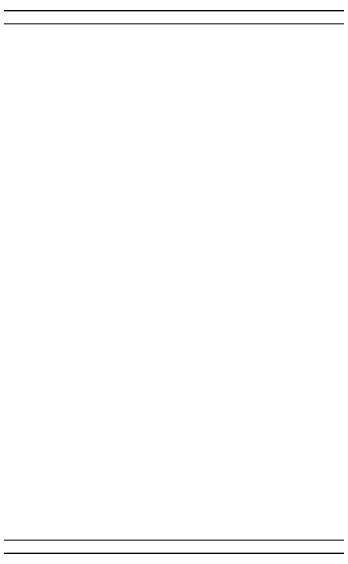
# Model space of a CAD drawing. Extents: x 0 to 2080, y 0 to 420.
# Drawn here: x 1560 to 1812.7, y 0 to 420 of the extents above; entities that cross this region are included whole.
import ezdxf

# ---------------------------------------------------------------- set-up
doc = ezdxf.new("R2010")
doc.units = 0
doc.header["$MEASUREMENT"] = 0
doc.layers.get('0').update_dxf_attribs({"linetype": 'CONTINUOUS'})

msp = doc.modelspace()

# ---------------------------------------------------------------- linework, layer by layer
for p, q in [((2080, 420), (0, 420)), ((0, -2.398081733190338e-14), (2080, -2.398081733190338e-14))]:
    msp.add_line(p, q)
at = {"const_width": 0.8}
msp.add_lwpolyline([(2070, 410), (25, 410), (25, 9.999999999999975), (2070, 9.999999999999975)], close=True, dxfattribs=at)

doc.saveas('drawing.dxf')
